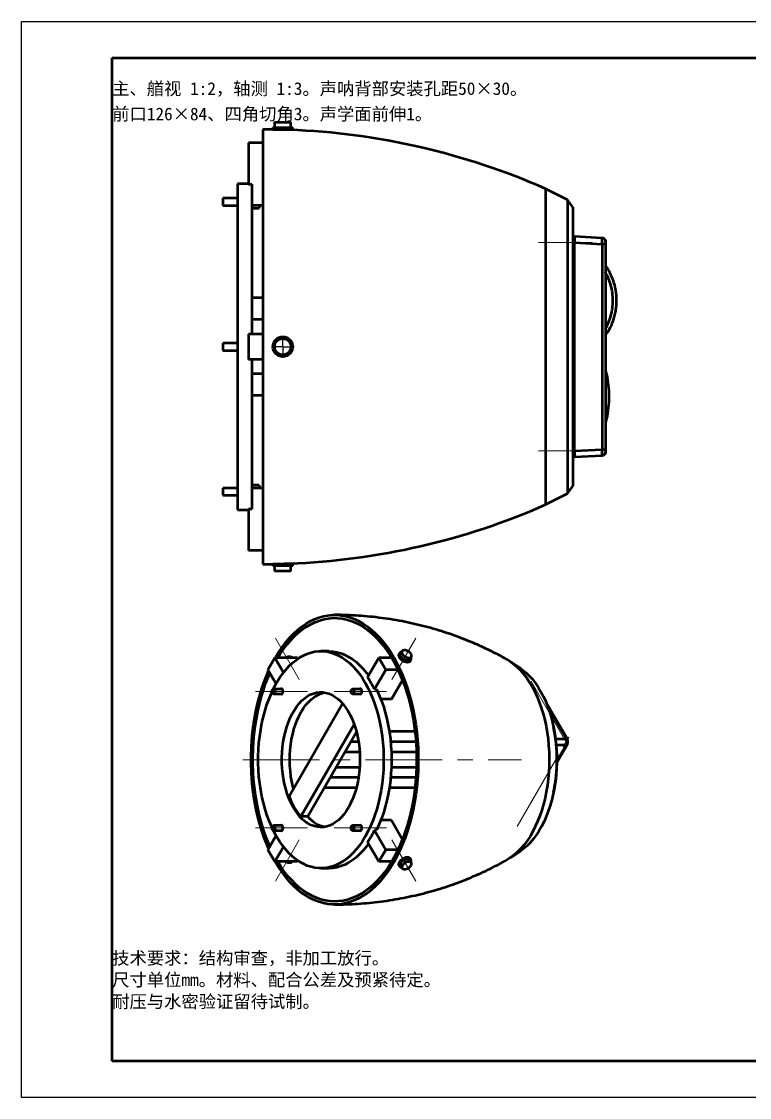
# Model space of a CAD drawing. Header units: millimetres. Extents: x 0 to 420, y 0 to 297.
# Drawn here: x 0 to 200.8, y -0.2 to 296.8 of the extents above; entities that cross this region are included whole.
import ezdxf

# ---------------------------------------------------------------- set-up
doc = ezdxf.new("R2010")
doc.units = ezdxf.units.MM
doc.linetypes.add('CENTERX2', pattern=[20.32, 12.7, -2.54, 2.54, -2.54])
for name, color, linetype in [('2_细实线层', 4, 'Continuous'), ('3_文字层', 174, 'Continuous'), ('9中心线层', 1, 'Continuous')]:
    doc.layers.add(name, color=color, linetype=linetype)
doc.layers.add('4_图框轮廓', color=1, linetype='Continuous', lineweight=50)
doc.styles.add('AUV_FANGSONG', font='simfang.ttf')

# ---------------------------------------------------------------- blocks, each defined once
blk = doc.blocks.new('SW_CENTERMARKSYMBOL_0')
at = {"layer": '9中心线层', "color": 0}
for p, q in [((-1.25, 0), (-2.25, 0)), ((0, 0), (-1.25, 0)), ((0, 1.25), (0, 2.25)), ((0, 0), (0, 1.25)), ((0, 0), (0, -1.25)), ((0, 0), (1.25, 0)), ((1.25, 0), (2.25, 0)), ((0, -1.25), (0, -2.25))]:
    blk.add_line(p, q, dxfattribs=at)

msp = doc.modelspace()

# ---------------------------------------------------------------- linework, layer by layer
at = {"color": 7, "linetype": 'Continuous', "lineweight": 50}
for p, q in [((69.31, 267.5), (69.31, 267)), ((69.31, 267.5), (74.81, 267.5)), ((69.81, 269), (69.81, 267.5)), ((69.81, 269), (74.31, 269)), ((74.31, 267.5), (74.31, 269)), ((74.81, 267), (74.81, 267.5)), ((66.56, 267), (66.56, 147)), ((69.31, 267), (74.81, 267)), ((70.31, 267), (70.31, 266.96)), ((73.81, 266.86), (73.81, 267)), ((62.56, 263.25), (62.56, 251.86)), ((66.56, 263.25), (62.56, 263.25)), ((62.56, 252), (59.56, 252)), ((59.56, 252), (59.56, 207)), ((62.56, 251.86), (63.56, 251.86)), ((63.56, 251.86), (63.56, 210.5)), ((150.56, 247.5), (144.56, 250.57)), ((144.56, 250.57), (144.56, 163.43)), ((59.56, 248), (55.56, 248)), ((55.56, 248), (55.56, 247)), ((55.56, 247), (55.56, 246)), ((152.06, 245.5), (150.56, 247.5)), ((150.56, 247.5), (150.56, 166.5)), ((55.56, 246), (59.56, 246)), ((66.56, 246), (63.56, 246)), ((63.56, 245.25), (65.56, 245.25)), ((65.56, 246), (65.56, 245.25)), ((152.06, 245.5), (152.06, 168.5)), ((152.06, 237.5), (152.51, 237.5)), ((152.06, 235.75), (152.51, 235.75)), ((152.51, 237.5), (152.51, 235.75)), ((152.51, 178.25), (152.51, 235.75)), ((152.51, 235.75), (152.56, 235.75)), ((152.56, 237.49), (160.11, 237.09)), ((152.56, 235.75), (160.11, 235.34)), ((152.56, 178.25), (152.56, 235.75)), ((160.11, 235.34), (160.11, 178.66)), ((161.06, 235.34), (161.06, 178.66)), ((161.21, 234.39), (161.06, 234.54)), ((161.21, 231.19), (161.21, 234.39)), ((161.06, 231.04), (161.21, 231.19)), ((66.56, 220.5), (63.56, 220.5)), ((66.56, 214.5), (63.56, 214.5)), ((59.56, 208), (55.56, 208)), ((55.56, 208), (55.56, 207)), ((66.56, 210.5), (62.56, 210.5)), ((62.56, 210.5), (62.56, 203.5)), ((55.56, 207), (55.56, 206)), ((55.56, 206), (59.56, 206)), ((59.56, 207), (59.56, 162)), ((66.56, 203.5), (62.56, 203.5)), ((63.56, 203.5), (63.56, 162.14)), ((66.56, 199.5), (63.56, 199.5)), ((66.56, 193.5), (63.56, 193.5)), ((152.06, 178.25), (152.51, 178.25)), ((152.51, 178.25), (152.51, 176.5)), ((152.56, 178.25), (152.51, 178.25)), ((152.56, 178.25), (160.11, 178.66)), ((152.06, 176.5), (152.51, 176.5)), ((152.51, 176.5), (152.56, 176.55)), ((160.11, 176.91), (152.56, 176.51)), ((59.56, 168), (55.56, 168)), ((55.56, 168), (55.56, 167)), ((55.56, 167), (55.56, 166)), ((65.56, 168.75), (63.56, 168.75)), ((66.56, 168), (63.56, 168)), ((65.56, 168.75), (65.56, 168)), ((144.56, 163.43), (150.56, 166.5)), ((150.56, 166.5), (152.06, 168.5)), ((55.56, 166), (59.56, 166)), ((59.56, 162), (62.56, 162)), ((63.56, 162.14), (62.56, 162.14)), ((62.56, 162.14), (62.56, 150.75)), ((66.56, 150.75), (62.56, 150.75)), ((69.31, 147), (69.31, 146.5)), ((74.81, 147), (69.31, 147)), ((74.81, 146.5), (69.31, 146.5)), ((69.81, 146.5), (69.81, 145)), ((70.31, 147.04), (70.31, 147)), ((73.81, 147), (73.81, 147.14)), ((74.31, 145), (74.31, 146.5)), ((74.81, 146.5), (74.81, 147)), ((74.31, 145), (69.81, 145)), ((84.75, 122.97), (82.57, 122.97)), ((104.23, 122.41), (104.09, 122.17)), ((104.93, 122.95), (104.52, 122.24)), ((67.96, 117.84), (69.86, 121.14)), ((69.86, 121.14), (72.23, 117.03)), ((76.12, 121.14), (69.86, 121.14)), ((70, 121.14), (70.07, 121.26)), ((74.47, 121.14), (74.44, 121.19)), ((76.12, 121.14), (76.25, 120.9)), ((95.45, 115.78), (98.54, 121.14)), ((102.07, 121.14), (98.54, 121.14)), ((98.54, 121.14), (100.45, 117.84)), ((107.11, 120.74), (107.52, 121.45)), ((107.27, 120.34), (107.4, 120.58)), ((137.69, 118.15), (134.85, 120.05)), ((70.2, 113.96), (67.96, 117.84)), ((100.45, 117.84), (97.35, 112.48)), ((103.83, 117.84), (100.45, 117.84)), ((105.06, 115), (102.01, 109.72)), ((71.89, 112.5), (69.52, 112.5)), ((69.52, 111.17), (71.89, 111.17)), ((93.64, 112.5), (91.27, 112.5)), ((91.27, 111.17), (93.64, 111.17)), ((97.35, 112.48), (97.89, 112.48)), ((73.78, 82.95), (88.54, 108.52)), ((102.01, 109.72), (99.11, 109.72)), ((150.56, 98.63), (144.64, 108.88)), ((145.09, 107.77), (150.28, 98.77)), ((91.74, 102.76), (77.04, 77.29)), ((146.83, 101.56), (146.74, 102)), ((92.4, 100.61), (78.94, 77.29)), ((108.52, 100.77), (101.46, 100.77)), ((147.3, 98.76), (150.28, 98.77)), ((93.27, 95.12), (89.23, 95.12)), ((92.95, 97.94), (90.86, 97.94)), ((108.78, 97.94), (101.81, 97.94)), ((108.93, 95.12), (102, 95.12)), ((147.48, 97.13), (150.28, 97.12)), ((147.67, 92.25), (150.56, 97.26)), ((150.28, 97.12), (147.67, 92.6)), ((93.27, 90.88), (86.79, 90.88)), ((108.93, 90.88), (102, 90.88)), ((92.95, 88.06), (85.15, 88.06)), ((108.78, 88.06), (101.81, 88.06)), ((92.36, 85.23), (83.52, 85.23)), ((108.52, 85.23), (101.46, 85.23)), ((146.74, 84), (146.83, 84.44)), ((78.94, 77.29), (77.04, 77.29)), ((71.89, 74.83), (69.52, 74.83)), ((93.64, 74.83), (91.27, 74.83)), ((102.01, 76.28), (99.11, 76.28)), ((102.01, 76.28), (105.06, 71)), ((67.96, 68.16), (70.2, 72.04)), ((69.52, 73.5), (71.89, 73.5)), ((91.27, 73.5), (93.64, 73.5)), ((97.89, 73.52), (97.35, 73.52)), ((97.35, 73.52), (100.45, 68.16)), ((72.23, 68.97), (69.86, 64.86)), ((98.54, 64.86), (95.45, 70.22)), ((69.86, 64.86), (67.96, 68.16)), ((100.45, 68.16), (98.54, 64.86)), ((103.83, 68.16), (100.45, 68.16)), ((107.4, 65.42), (107.27, 65.66)), ((134.85, 65.95), (137.69, 67.85)), ((76.12, 64.86), (69.86, 64.86)), ((74.44, 64.81), (74.47, 64.86)), ((76.25, 65.1), (76.12, 64.86)), ((82.57, 63.03), (84.75, 63.03)), ((102.07, 64.86), (98.54, 64.86)), ((104.09, 63.83), (104.23, 63.59)), ((104.52, 63.76), (104.93, 63.05)), ((107.52, 64.55), (107.11, 65.26))]:
    msp.add_line(p, q, dxfattribs=at)
at = {"color": 7, "linetype": 'Continuous', "lineweight": 50, "flags": 128}
for points in [[(70.07, 121.26), (70.97, 122.74), (71.93, 124.15), (72.92, 125.46), (73.95, 126.67), (75.02, 127.79), (76.13, 128.8), (77.26, 129.71), (78.42, 130.51), (79.61, 131.2), (80.81, 131.78), (82.03, 132.24), (83.26, 132.59), (84.51, 132.83), (85.75, 132.95), (87, 132.95), (88.25, 132.83), (89.49, 132.59), (90.72, 132.24), (91.95, 131.78), (93.15, 131.2), (94.33, 130.51), (95.49, 129.71), (96.63, 128.8), (97.73, 127.79), (98.8, 126.67), (99.84, 125.46), (100.83, 124.15), (101.78, 122.74), (102.69, 121.26), (103.55, 119.68), (104.36, 118.04), (105.11, 116.31), (105.81, 114.52), (106.46, 112.67), (107.04, 110.75), (107.57, 108.79), (108.03, 106.78), (108.43, 104.73), (108.76, 102.64), (109.03, 100.53), (109.24, 98.39), (109.37, 96.24), (109.44, 94.08), (109.44, 91.92), (109.37, 89.76), (109.24, 87.61), (109.03, 85.47), (108.76, 83.36), (108.43, 81.27), (108.03, 79.22), (107.57, 77.21), (107.04, 75.25), (106.46, 73.33), (105.81, 71.48), (105.11, 69.69), (104.36, 67.96), (103.55, 66.32), (102.69, 64.74), (101.78, 63.26), (100.83, 61.85), (99.84, 60.54), (98.8, 59.33), (97.73, 58.21), (96.63, 57.2), (95.49, 56.29), (94.33, 55.49), (93.15, 54.8), (91.95, 54.22), (90.72, 53.76), (89.49, 53.41), (88.25, 53.17), (87, 53.05), (85.75, 53.05), (84.51, 53.17), (83.26, 53.41), (82.03, 53.76), (80.81, 54.22), (79.61, 54.8), (78.42, 55.49), (77.26, 56.29), (76.13, 57.2), (75.02, 58.21), (73.95, 59.33), (72.92, 60.54), (71.93, 61.85), (70.97, 63.26), (70.07, 64.74), (70, 64.86)], [(70.68, 121.14), (71.3, 122.14), (72.24, 123.52), (73.23, 124.81), (74.25, 126.01), (75.31, 127.11), (76.4, 128.1), (77.52, 128.99), (78.67, 129.78), (79.84, 130.45), (81.03, 131.01), (82.24, 131.46), (83.46, 131.8), (84.68, 132.02), (85.92, 132.12), (87.15, 132.1), (88.38, 131.97), (89.61, 131.73), (90.82, 131.36), (92.03, 130.88), (93.21, 130.29), (94.38, 129.59), (95.52, 128.78), (96.63, 127.86), (97.72, 126.84), (98.77, 125.72), (99.78, 124.5), (100.75, 123.18), (101.68, 121.78), (102.57, 120.29), (103.4, 118.71), (104.19, 117.07), (104.92, 115.35), (105.6, 113.56), (106.22, 111.71), (106.78, 109.8), (107.28, 107.85), (107.71, 105.85), (108.09, 103.81), (108.39, 101.74), (108.64, 99.65), (108.81, 97.53), (108.92, 95.4), (108.97, 93.27), (108.94, 91.13), (108.85, 89), (108.69, 86.88), (108.46, 84.78), (108.17, 82.7), (107.81, 80.66), (107.39, 78.65), (106.91, 76.68), (106.36, 74.76), (105.76, 72.9), (105.09, 71.1), (104.38, 69.36), (103.6, 67.69), (102.78, 66.1), (101.91, 64.59), (100.99, 63.16), (100.03, 61.82), (99.02, 60.58), (97.98, 59.43), (96.91, 58.38), (95.8, 57.44), (94.66, 56.6), (93.5, 55.87), (92.32, 55.25), (91.12, 54.75), (89.91, 54.35), (88.69, 54.08), (87.46, 53.92), (86.22, 53.87), (84.99, 53.95), (83.76, 54.14), (82.54, 54.44), (81.33, 54.86), (80.14, 55.4), (78.96, 56.04), (77.81, 56.8), (76.68, 57.66), (75.58, 58.64), (74.51, 59.71), (73.48, 60.88), (72.48, 62.15), (71.53, 63.51), (70.68, 64.86)], [(69.42, 112.48), (69.59, 112.82), (70.34, 114.19), (71.13, 115.48), (71.97, 116.68), (72.85, 117.79), (73.76, 118.8), (74.72, 119.7), (75.7, 120.51), (76.71, 121.2), (77.74, 121.78), (78.8, 122.25), (79.86, 122.6), (80.94, 122.84), (82.03, 122.96), (83.11, 122.96), (84.2, 122.84), (85.28, 122.6), (86.35, 122.25), (87.4, 121.78), (88.43, 121.2), (89.44, 120.51), (90.43, 119.7), (91.38, 118.8), (92.3, 117.79), (93.18, 116.68), (94.01, 115.48), (94.81, 114.19), (95.55, 112.82), (96.24, 111.37), (96.88, 109.85), (97.46, 108.26), (97.99, 106.61), (98.45, 104.9), (98.85, 103.15), (99.19, 101.36), (99.46, 99.54), (99.66, 97.69), (99.8, 95.82), (99.86, 93.94), (99.86, 92.06), (99.8, 90.18), (99.66, 88.31), (99.46, 86.46), (99.19, 84.64), (98.85, 82.85), (98.45, 81.1), (97.99, 79.39), (97.46, 77.74), (96.88, 76.15), (96.24, 74.63), (95.55, 73.18), (94.81, 71.81), (94.81, 71.81)], [(84.75, 122.97), (85.86, 122.91), (86.97, 122.72), (88.06, 122.41), (89.15, 121.98), (90.22, 121.43), (91.26, 120.77), (92.28, 119.98), (93.26, 119.09), (94.21, 118.09), (95.12, 116.98), (95.7, 116.21)], [(104.09, 122.17), (104.01, 121.9), (104.04, 121.59), (104.19, 121.26), (104.43, 120.92), (104.76, 120.61), (105.15, 120.34), (105.58, 120.13), (106.02, 120.01), (106.43, 119.96), (106.79, 120.01), (107.08, 120.13), (107.27, 120.34), (107.27, 120.34)], [(104.82, 122.77), (104.71, 122.74), (104.42, 122.61), (104.23, 122.41), (104.15, 122.14), (104.18, 121.83), (104.32, 121.49), (104.57, 121.16), (104.9, 120.84), (105.29, 120.58), (105.72, 120.37), (106.15, 120.24), (106.56, 120.2), (106.93, 120.24), (107.21, 120.37), (107.4, 120.58), (107.49, 120.84), (107.45, 121.16), (107.42, 121.27)], [(104.52, 122.24), (104.46, 122.06), (104.47, 121.79), (104.59, 121.49), (104.81, 121.19), (105.12, 120.92), (105.48, 120.69), (105.86, 120.53), (106.25, 120.44), (106.6, 120.44), (106.88, 120.53), (107.08, 120.69), (107.11, 120.74)], [(107.45, 122.2), (107.23, 122.5), (106.92, 122.77), (106.56, 123), (106.18, 123.16), (105.79, 123.25), (105.44, 123.25), (105.16, 123.16), (104.96, 123), (104.86, 122.77), (104.88, 122.5), (105, 122.2), (105.22, 121.9), (105.53, 121.62), (105.89, 121.4), (106.27, 121.23), (106.66, 121.15), (107, 121.15), (107.29, 121.23), (107.49, 121.4), (107.58, 121.62), (107.57, 121.9), (107.45, 122.2)], [(134.02, 120.57), (134.65, 120.19), (135.63, 119.49), (136.59, 118.68), (137.51, 117.78), (138.4, 116.77), (139.25, 115.66), (140.06, 114.47), (140.83, 113.19), (141.54, 111.83), (142.2, 110.39), (142.81, 108.88), (143.37, 107.31), (143.86, 105.68), (144.3, 104), (144.67, 102.27), (144.98, 100.51), (145.22, 98.72), (145.39, 96.9), (145.5, 95.07), (145.55, 93.23), (145.52, 91.39), (145.43, 89.56), (145.27, 87.73), (145.04, 85.94), (144.75, 84.17), (144.39, 82.43), (143.98, 80.74), (143.5, 79.09), (142.96, 77.51), (142.36, 75.98), (141.71, 74.53), (141.01, 73.14), (140.26, 71.84), (139.46, 70.63), (138.62, 69.5), (137.74, 68.47), (136.82, 67.53), (135.87, 66.7), (134.9, 65.98), (134.02, 65.43)], [(68.15, 68.5), (67.64, 69.69), (66.94, 71.48), (66.3, 73.33), (65.71, 75.25), (65.19, 77.21), (64.72, 79.22), (64.33, 81.27), (63.99, 83.36), (63.72, 85.47), (63.52, 87.61), (63.39, 89.76), (63.32, 91.92), (63.32, 94.08), (63.39, 96.24), (63.52, 98.39), (63.72, 100.53), (63.99, 102.64), (64.33, 104.73), (64.72, 106.78), (65.19, 108.79), (65.71, 110.75), (66.3, 112.67), (66.94, 114.52), (67.64, 116.31), (68.15, 117.5)], [(68.5, 69.09), (68.2, 69.79), (67.49, 71.54), (66.84, 73.36), (66.25, 75.24), (65.72, 77.17), (65.25, 79.14), (64.85, 81.16), (64.51, 83.22), (64.23, 85.3), (64.02, 87.41), (63.88, 89.53), (63.8, 91.66), (63.79, 93.8), (63.85, 95.94), (63.98, 98.06), (64.17, 100.17), (64.43, 102.26), (64.76, 104.33), (65.15, 106.35), (65.6, 108.34), (66.11, 110.29), (66.69, 112.18), (67.32, 114.01), (68.01, 115.78), (68.5, 116.91)], [(137.69, 118.15), (138.2, 117.79), (139.13, 117.03), (140.03, 116.17), (140.9, 115.21), (141.72, 114.15), (142.51, 113), (143.25, 111.75), (143.94, 110.43), (144.58, 109.03), (145.16, 107.57), (145.69, 106.03), (146.16, 104.44), (146.56, 102.8), (146.91, 101.12), (147.18, 99.41), (147.4, 97.66), (147.54, 95.89), (147.62, 94.11), (147.62, 92.33), (147.57, 90.55), (147.44, 88.78), (147.24, 87.03), (146.98, 85.3), (146.66, 83.61), (146.27, 81.96), (145.81, 80.36), (145.3, 78.81), (144.73, 77.33), (144.11, 75.91), (143.43, 74.57), (142.7, 73.31), (141.92, 72.13), (141.11, 71.05), (140.25, 70.06), (139.36, 69.17), (138.43, 68.39), (137.69, 67.85)], [(69.14, 74.11), (68.9, 74.63), (68.26, 76.15), (67.68, 77.74), (67.16, 79.39), (66.69, 81.1), (66.29, 82.85), (65.96, 84.64), (65.69, 86.46), (65.48, 88.31), (65.35, 90.18), (65.28, 92.06), (65.28, 93.94), (65.35, 95.82), (65.48, 97.69), (65.69, 99.54), (65.96, 101.36), (66.29, 103.15), (66.69, 104.9), (67.16, 106.61), (67.68, 108.26), (68.26, 109.85), (68.9, 111.37), (69.14, 111.89)], [(69.79, 111.37), (69.67, 111.22), (69.52, 111.17), (69.37, 111.22), (69.25, 111.37), (69.17, 111.58), (69.14, 111.84), (69.17, 112.09), (69.25, 112.31), (69.37, 112.45), (69.52, 112.5), (69.67, 112.45), (69.79, 112.31), (69.88, 112.09), (69.91, 111.84), (69.88, 111.58), (69.79, 111.37)], [(71.5, 111.17), (71.53, 111.15), (71.7, 111.09), (71.86, 111.15), (72, 111.31), (72.1, 111.55), (72.13, 111.84), (72.1, 112.12), (72, 112.37), (71.86, 112.53), (71.7, 112.59), (71.53, 112.53), (71.5, 112.5)], [(90.18, 79.81), (89.55, 78.81), (88.88, 77.89), (88.17, 77.07), (87.42, 76.35), (86.64, 75.74), (85.84, 75.23), (85.01, 74.84), (84.17, 74.56), (83.32, 74.4), (82.46, 74.35), (81.61, 74.43), (80.76, 74.62), (79.92, 74.93), (79.1, 75.35), (78.3, 75.88), (77.53, 76.52), (76.79, 77.27), (76.09, 78.11), (75.43, 79.05), (74.81, 80.08), (74.24, 81.19), (73.73, 82.37), (73.27, 83.62), (72.87, 84.93), (72.53, 86.29), (72.25, 87.7), (72.04, 89.13), (71.9, 90.6), (71.82, 92.07), (71.81, 93.56), (71.87, 95.04), (72, 96.5), (72.19, 97.95), (72.45, 99.36), (72.77, 100.73), (73.16, 102.06), (73.61, 103.32), (74.11, 104.52), (74.66, 105.65), (75.27, 106.7), (75.92, 107.66), (76.61, 108.53), (77.34, 109.3), (78.11, 109.97), (78.9, 110.53), (79.72, 110.98), (80.55, 111.32), (81.4, 111.54), (82.25, 111.64), (83.11, 111.62), (83.96, 111.49), (84.8, 111.24), (85.63, 110.88), (86.44, 110.4), (87.23, 109.81), (87.98, 109.12), (88.71, 108.32), (89.39, 107.43), (90.03, 106.45), (90.62, 105.38), (91.17, 104.23), (91.65, 103.01), (92.08, 101.73), (92.45, 100.39), (92.76, 99.01), (93.01, 97.59), (93.18, 96.14), (93.29, 94.67), (93.34, 93.19), (93.31, 91.7), (93.22, 90.23), (93.06, 88.77), (92.83, 87.34), (92.54, 85.95), (92.18, 84.6), (91.77, 83.3), (91.29, 82.07), (90.76, 80.9), (90.18, 79.81)], [(75, 85.07), (74.87, 85.57), (74.56, 86.95), (74.32, 88.37), (74.14, 89.83), (74.03, 91.3), (73.98, 92.78), (74.01, 94.27), (74.1, 95.75), (74.26, 97.21), (74.49, 98.64), (74.78, 100.04), (75.13, 101.39), (75.55, 102.69), (76.02, 103.93), (76.55, 105.09), (77.13, 106.19), (77.76, 107.19), (78.44, 108.11), (79.15, 108.93), (79.9, 109.65), (80.68, 110.27), (81.49, 110.77), (82.32, 111.17), (83.16, 111.44), (83.66, 111.55)], [(91.54, 111.37), (91.42, 111.22), (91.27, 111.17), (91.12, 111.22), (91, 111.37), (90.92, 111.58), (90.89, 111.84), (90.92, 112.09), (91, 112.31), (91.12, 112.45), (91.27, 112.5), (91.42, 112.45), (91.54, 112.31), (91.63, 112.09), (91.65, 111.84), (91.63, 111.58), (91.54, 111.37)], [(93.25, 111.17), (93.28, 111.15), (93.45, 111.09), (93.61, 111.15), (93.75, 111.31), (93.85, 111.55), (93.88, 111.84), (93.85, 112.12), (93.75, 112.37), (93.61, 112.53), (93.45, 112.59), (93.28, 112.53), (93.25, 112.5)], [(97.89, 112.48), (98.59, 110.98), (99.23, 109.4), (99.81, 107.75), (100.32, 106.04), (100.78, 104.28), (101.16, 102.47), (101.48, 100.63), (101.73, 98.75), (101.9, 96.84), (102.01, 94.93), (102.05, 93), (102.01, 91.07), (101.9, 89.16), (101.73, 87.25), (101.48, 85.37), (101.16, 83.53), (100.78, 81.72), (100.32, 79.96), (99.81, 78.25), (99.23, 76.6), (98.59, 75.02), (97.89, 73.52)], [(69.79, 73.69), (69.67, 73.55), (69.52, 73.5), (69.37, 73.55), (69.25, 73.69), (69.17, 73.91), (69.14, 74.16), (69.17, 74.42), (69.25, 74.63), (69.37, 74.78), (69.52, 74.83), (69.67, 74.78), (69.79, 74.63), (69.88, 74.42), (69.91, 74.16), (69.88, 73.91), (69.79, 73.69)], [(71.5, 73.5), (71.53, 73.47), (71.7, 73.41), (71.86, 73.47), (72, 73.63), (72.1, 73.88), (72.13, 74.16), (72.1, 74.45), (72, 74.69), (71.86, 74.85), (71.7, 74.91), (71.53, 74.85), (71.5, 74.83)], [(91.54, 73.69), (91.42, 73.55), (91.27, 73.5), (91.12, 73.55), (91, 73.69), (90.92, 73.91), (90.89, 74.16), (90.92, 74.42), (91, 74.63), (91.12, 74.78), (91.27, 74.83), (91.42, 74.78), (91.54, 74.63), (91.63, 74.42), (91.65, 74.16), (91.63, 73.91), (91.54, 73.69)], [(93.25, 73.5), (93.28, 73.47), (93.45, 73.41), (93.61, 73.47), (93.75, 73.63), (93.85, 73.88), (93.88, 74.16), (93.85, 74.45), (93.75, 74.69), (93.61, 74.85), (93.45, 74.91), (93.28, 74.85), (93.25, 74.83)], [(94.81, 71.81), (94.01, 70.52), (93.18, 69.32), (92.3, 68.21), (91.38, 67.2), (90.43, 66.3), (89.44, 65.49), (88.43, 64.8), (87.4, 64.22), (86.35, 63.75), (85.28, 63.4), (84.2, 63.16), (83.11, 63.04), (82.03, 63.04), (80.94, 63.16), (79.86, 63.4), (78.8, 63.75), (77.74, 64.22), (76.71, 64.8), (75.7, 65.49), (74.72, 66.3), (73.76, 67.2), (72.85, 68.21), (71.97, 69.32), (71.13, 70.52), (70.34, 71.81), (69.59, 73.18), (69.42, 73.52)], [(95.7, 69.79), (95.12, 69.02), (94.21, 67.91), (93.26, 66.91), (92.28, 66.02), (91.26, 65.23), (90.22, 64.57), (89.15, 64.02), (88.06, 63.59), (86.97, 63.28), (85.86, 63.09), (84.75, 63.03)], [(107.27, 65.66), (107.27, 65.66), (107.08, 65.87), (106.79, 65.99), (106.43, 66.04), (106.02, 65.99), (105.58, 65.87), (105.15, 65.66), (104.76, 65.39), (104.43, 65.08), (104.19, 64.74), (104.04, 64.41), (104.01, 64.1), (104.09, 63.83)], [(107.42, 64.73), (107.45, 64.84), (107.49, 65.16), (107.4, 65.42), (107.21, 65.63), (106.93, 65.76), (106.56, 65.8), (106.15, 65.76), (105.72, 65.63), (105.29, 65.42), (104.9, 65.16), (104.57, 64.84), (104.32, 64.51), (104.18, 64.17), (104.15, 63.86), (104.23, 63.59), (104.42, 63.39), (104.71, 63.26), (104.82, 63.23)], [(107.11, 65.26), (107.08, 65.31), (106.88, 65.47), (106.6, 65.56), (106.25, 65.56), (105.86, 65.47), (105.48, 65.31), (105.12, 65.08), (104.81, 64.81), (104.59, 64.51), (104.47, 64.21), (104.46, 63.94), (104.52, 63.76)], [(107.45, 63.8), (107.57, 64.1), (107.58, 64.38), (107.49, 64.6), (107.29, 64.77), (107, 64.85), (106.66, 64.85), (106.27, 64.77), (105.89, 64.6), (105.53, 64.38), (105.22, 64.1), (105, 63.8), (104.88, 63.5), (104.86, 63.23), (104.96, 63), (105.16, 62.84), (105.44, 62.75), (105.79, 62.75), (106.18, 62.84), (106.56, 63), (106.92, 63.23), (107.23, 63.5), (107.45, 63.8)]]:
    msp.add_lwpolyline(points, dxfattribs=at)
at = {"color": 7, "linetype": 'Continuous', "lineweight": 50}
for radius in [2.75, 2.25]:
    msp.add_circle((72.06, 207), radius, dxfattribs=at)
for centre, radius, start, end in [((66.56, 73.67), 193.33, 88.9167, 90), ((66.56, 73.67), 193.33, 66.2061, 87.8272), ((66.56, 340.33), 193.33, 272.1757, 293.7939), ((66.56, 340.33), 193.33, 270, 271.0893), ((72, 100.04), 28.24, 26.1324, 33.8623), ((104.31, 93), 43.37, 348.6189, 11.3811), ((90.28, 88.71), 17.48, 199.2405, 220.7542), ((85.43, 82.71), 8.45, 219.8612, 257.904), ((72, 85.96), 28.24, 326.1377, 333.8676)]:
    msp.add_arc(centre, radius, start, end, dxfattribs=at)
for points, knots in [([(73.89, 266.86), (73.9, 266.86), (73.93, 266.86), (73.77, 266.86), (73.43, 266.86), (72.92, 266.87), (72.31, 266.89), (71.68, 266.9), (71.09, 266.93), (70.61, 266.95), (70.31, 266.96), (70.18, 266.97), (70.22, 266.97), (70.22, 266.97)], [0, 0, 0, 0, 0.028178, 0.135503, 0.242826, 0.350145, 0.457462, 0.564801, 0.672197, 0.779642, 0.887067, 0.99439, 1, 1, 1, 1]), ([(152.56, 235.75), (152.56, 235.95), (152.56, 236.34), (152.56, 236.86), (152.56, 237.25), (152.56, 237.46), (152.56, 237.48), (152.56, 237.49)], [0, 0, 0, 0, 0.214694, 0.429388, 0.644082, 0.858775, 1, 1, 1, 1]), ([(160.11, 235.34), (160.12, 235.57), (160.13, 236.03), (160.14, 236.61), (160.13, 237.01), (160.12, 237.06), (160.11, 237.09)], [0, 0, 0, 0, 0.250639, 0.500144, 0.749864, 1, 1, 1, 1]), ([(161.06, 236.07), (161.06, 236.14), (161.06, 236.23), (161.02, 236.32), (161.01, 236.35)], [0, 0, 0, 0, 0.694885, 1, 1, 1, 1]), ([(161.06, 236.09), (161.06, 236.08), (161.06, 236.06), (161.06, 235.89), (161.06, 235.64), (161.06, 235.44), (161.06, 235.34)], [0, 0, 0, 0, 0.249888, 0.499856, 0.749588, 1, 1, 1, 1]), ([(161.06, 229.36), (161.22, 229.15), (161.73, 228.44), (162.41, 227.12), (163.26, 225.11), (163.9, 222.65), (164.1, 220.23), (164.02, 218.31), (163.84, 216.87), (163.53, 215.44), (162.98, 213.66), (162.22, 211.85), (161.38, 210.65), (161.06, 210.19)], [0, 0, 0, 0, 0.03925, 0.128889, 0.216759, 0.359584, 0.501012, 0.571615, 0.642567, 0.713869, 0.785523, 0.917914, 1, 1, 1, 1]), ([(161.06, 211.9), (161.37, 212.49), (161.98, 213.68), (162.62, 215.63), (163.02, 217.66), (163.16, 219.75), (163.02, 221.84), (162.62, 223.87), (161.98, 225.82), (161.37, 227.01), (161.06, 227.6)], [0, 0, 0, 0, 0.121435, 0.245875, 0.372403, 0.5, 0.627597, 0.754125, 0.878565, 1, 1, 1, 1]), ([(161.06, 200.38), (161.15, 200.07), (161.54, 198.76), (161.88, 196.37), (162.08, 193.25), (161.88, 190.13), (161.54, 187.74), (161.15, 186.43), (161.06, 186.12)], [0, 0, 0, 0, 0.067005, 0.284174, 0.5, 0.715826, 0.932994, 1, 1, 1, 1]), ([(152.56, 176.51), (152.56, 176.53), (152.56, 176.57), (152.56, 176.87), (152.56, 177.31), (152.56, 177.8), (152.56, 178.12), (152.56, 178.25)], [0, 0, 0, 0, 0.214694, 0.429388, 0.644082, 0.858775, 1, 1, 1, 1]), ([(160.11, 176.91), (160.12, 176.94), (160.13, 176.99), (160.14, 177.39), (160.13, 177.97), (160.12, 178.43), (160.11, 178.66)], [0, 0, 0, 0, 0.2501402, 0.4998658, 0.7493663, 1, 1, 1, 1]), ([(161.06, 178.66), (161.06, 178.56), (161.06, 178.36), (161.06, 178.11), (161.06, 177.94), (161.06, 177.92), (161.06, 177.91)], [0, 0, 0, 0, 0.250407, 0.500135, 0.750108, 1, 1, 1, 1]), ([(161.01, 177.65), (161.02, 177.68), (161.06, 177.77), (161.06, 177.86), (161.06, 177.93)], [0, 0, 0, 0, 0.305115, 1, 1, 1, 1]), ([(70.24, 147.04), (70.23, 147.04), (70.21, 147.03), (70.4, 147.04), (70.77, 147.06), (71.3, 147.08), (71.92, 147.1), (72.55, 147.12), (73.12, 147.13), (73.58, 147.14), (73.86, 147.14), (73.89, 147.14), (73.9, 147.14)], [0, 0, 0, 0, 0.045946, 0.153193, 0.260486, 0.367894, 0.475382, 0.582863, 0.690285, 0.797661, 0.905024, 1, 1, 1, 1]), ([(134.02, 120.55), (133.49, 120.86), (132.07, 121.67), (129.7, 122.89), (126.9, 124.23), (124.04, 125.48), (121.11, 126.65), (118.12, 127.73), (115.09, 128.71), (112.01, 129.6), (108.89, 130.38), (105.74, 131.07), (102.56, 131.65), (99.36, 132.12), (96.14, 132.5), (92.91, 132.76), (89.68, 132.91), (87.5, 132.98), (86.4, 132.96), (86.38, 132.96)], [0, 0, 0, 0, 0.038167, 0.101094, 0.164374, 0.227944, 0.29175, 0.355744, 0.419883, 0.48413, 0.548452, 0.612822, 0.677212, 0.741601, 0.805966, 0.870288, 0.93455, 0.998733, 1, 1, 1, 1]), ([(72.89, 121.14), (72.95, 121.19), (73.13, 121.31), (73.47, 121.44), (73.85, 121.5), (74.19, 121.47), (74.43, 121.35), (74.5, 121.21), (74.53, 121.14)], [0, 0, 0, 0, 0.108384, 0.289623, 0.471002, 0.652367, 0.833629, 1, 1, 1, 1]), ([(150.28, 97.12), (150.34, 97.24), (150.46, 97.48), (150.51, 97.94), (150.46, 98.41), (150.34, 98.65), (150.28, 98.77)], [0, 0, 0, 0, 0.250639, 0.500144, 0.749864, 1, 1, 1, 1]), ([(150.28, 98.77), (150.35, 98.76), (150.47, 98.74), (150.53, 98.67), (150.56, 98.63)], [0, 0, 0, 0, 0.5217116, 1, 1, 1, 1]), ([(150.56, 97.26), (150.61, 97.36), (150.7, 97.56), (150.74, 97.94), (150.7, 98.33), (150.61, 98.53), (150.56, 98.63)], [0, 0, 0, 0, 0.250834, 0.500138, 0.749622, 1, 1, 1, 1]), ([(150.56, 97.26), (150.53, 97.22), (150.47, 97.15), (150.35, 97.13), (150.28, 97.12)], [0, 0, 0, 0, 0.478286, 1, 1, 1, 1]), ([(86.38, 53.04), (87.43, 53.05), (89.56, 53.07), (92.76, 53.23), (95.97, 53.49), (99.15, 53.85), (102.31, 54.31), (105.44, 54.88), (108.53, 55.54), (111.59, 56.29), (114.6, 57.14), (117.56, 58.08), (120.46, 59.11), (123.31, 60.22), (126.09, 61.4), (128.8, 62.67), (131.43, 64.01), (133.17, 64.93), (134.02, 65.43), (134.04, 65.44)], [0, 0, 0, 0, 0.062816, 0.126785, 0.190622, 0.254307, 0.317825, 0.381156, 0.444282, 0.507181, 0.56983, 0.632204, 0.694275, 0.756013, 0.817384, 0.87835, 0.938868, 0.998891, 1, 1, 1, 1]), ([(74.52, 64.86), (74.52, 64.84), (74.5, 64.73), (74.35, 64.6), (74.07, 64.51), (73.71, 64.51), (73.33, 64.61), (73.04, 64.74), (72.91, 64.84), (72.88, 64.86)], [0, 0, 0, 0, 0.050596, 0.231863, 0.413125, 0.594425, 0.775821, 0.957306, 1, 1, 1, 1])]:
    msp.add_open_spline(points, degree=3, knots=knots, dxfattribs=at)
for points in [[(160.11, 237.09), (160.24, 237.07), (160.49, 237.03), (160.8, 236.8), (161.02, 236.47), (161.05, 236.22), (161.06, 236.09)], [(161.06, 235.34), (161.05, 235.34), (161.02, 235.34), (160.8, 235.34), (160.49, 235.34), (160.24, 235.34), (160.11, 235.34)], [(160.11, 178.66), (160.24, 178.66), (160.49, 178.66), (160.8, 178.66), (161.02, 178.66), (161.05, 178.66), (161.06, 178.66)], [(161.06, 177.91), (161.05, 177.78), (161.02, 177.53), (160.8, 177.2), (160.49, 176.97), (160.24, 176.93), (160.11, 176.91)]]:
    msp.add_open_spline(points, degree=3, dxfattribs=at)
at = {"layer": '2_细实线层'}
for p, q in [((-0.01, -0.23), (-0.01, 296.77)), ((-0.01, 296.77), (419.99, 296.77)), ((419.99, -0.23), (-0.01, -0.23))]:
    msp.add_line(p, q, dxfattribs=at)
at = {"layer": '4_图框轮廓'}
for p, q in [((24.99, 286.77), (409.99, 286.77)), ((24.99, 9.77), (24.99, 286.77)), ((409.99, 9.77), (24.99, 9.77))]:
    msp.add_line(p, q, dxfattribs=at)
at = {"layer": '9中心线层', "linetype": 'CENTERX2', "lineweight": 18, "ltscale": 2.5}
for p, q in [((157.51, 235.75), (142.56, 235.75)), ((157.51, 178.25), (142.56, 178.25))]:
    msp.add_line(p, q, dxfattribs=at)
at = {"layer": '9中心线层', "linetype": 'CENTERX2', "lineweight": 18, "ltscale": 1.665}
for p, q in [((76.58, 115.16), (70.01, 126.53)), ((108.72, 126.53), (105.82, 121.49)), ((105.68, 121.26), (102.16, 115.16)), ((105.82, 121.49), (105.68, 121.26)), ((150.17, 97.98), (140.53, 114.68)), ((78.87, 111.84), (64.52, 111.84)), ((100.62, 111.84), (86.27, 111.84)), ((136.69, 74.57), (150.95, 99.26)), ((61.06, 93), (137.87, 93)), ((78.87, 74.16), (64.52, 74.16)), ((100.62, 74.16), (86.27, 74.16)), ((76.58, 70.84), (70.01, 59.47)), ((105.68, 64.74), (102.16, 70.84)), ((105.82, 64.51), (105.68, 64.74)), ((108.72, 59.47), (105.82, 64.51))]:
    msp.add_line(p, q, dxfattribs=at)

# ---------------------------------------------------------------- block references
at = {"layer": '9中心线层'}
msp.add_blockref('SW_CENTERMARKSYMBOL_0', (72.06, 207), dxfattribs=at)

# ---------------------------------------------------------------- texts
at = {"layer": '3_文字层', "char_height": 3.5, "width": 195, "attachment_point": 1, "style": 'AUV_FANGSONG'}
for s, insert in [('技术要求：结构审查，非加工放行。', (25, 40)), ('尺寸单位mm。材料、配合公差及预紧待定。', (25, 34)), ('耐压与水密验证留待试制。', (25, 28))]:
    msp.add_mtext(s, dxfattribs=dict(at, insert=insert))
at = {"layer": '9中心线层', "char_height": 3.5, "width": 370, "attachment_point": 1, "style": 'AUV_FANGSONG'}
for s, insert in [('主、艏视 1:2，轴测 1:3。声呐背部安装孔距50×30。', (25, 280)), ('前口126×84、四角切角3。声学面前伸1。', (25, 273))]:
    msp.add_mtext(s, dxfattribs=dict(at, insert=insert))

doc.saveas('drawing.dxf')
